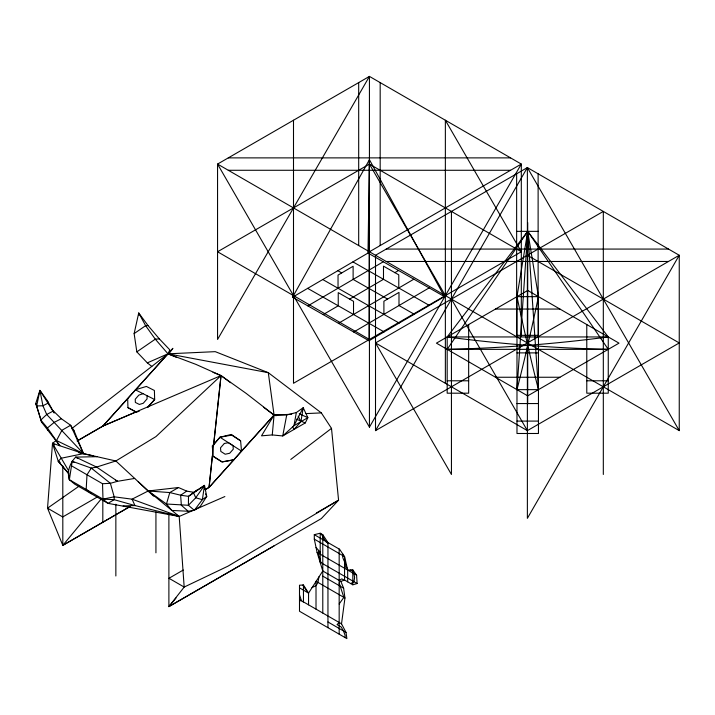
<?xml version="1.0" encoding="UTF-8"?>
<svg xmlns="http://www.w3.org/2000/svg" width="715" height="715" viewBox="0 0 715 715"><rect width="100%" height="100%" fill="white"/><g stroke="black" fill="none" stroke-linecap="round" stroke-linejoin="round"><path stroke-width="1.07" d="M62.795 465.912L62.822 545.366L130.398 506.345M115.857 575.986L115.857 504.191M274.06 545.885L168.892 606.606L168.892 513.844M204.49 487.371L204.49 485.396L188.501 496.344L180.645 495.209L169.786 492.564L148.211 490.982L132.052 499.168L114.177 496.818L102.987 499.133L69.364 479.72C66.656 471.623 69.99 463.043 75.665 457.117L97.017 456.688M369.012 340.733L369.432 159.695L292.578 297.19L369.012 340.733L444.444 296.6L369.432 159.695L368.002 253.056L292.578 297.19M468.656 324.547L468.656 393.187L447.179 393.187L447.179 336.953L527.715 231.356L538.458 389.648L516.981 389.648L527.715 231.356L608.259 336.953L608.259 393.187L586.783 393.187L586.783 324.547M56.047 440.619L52.508 443.318L47.53 508.177L62.822 545.366L129.656 506.721M291.649 414.262L274.06 415.066L261.52 435.837L272.263 434.935L274.06 415.066L268.295 372.676L215.26 351.655L167.989 353.827L147.326 362.863L136.833 351.869L134.134 333.601L138.719 312.982L148.041 325.575L159.338 338.874L169.83 349.867L167.989 353.827L102.817 426.086L77.104 440.994L102.897 426.131L172.887 348.321L168.472 354.336M308.558 604.845L308.558 593.093L303.455 585.022L299.496 585.21L299.496 611.245L346.873 638.602L346.024 632.409L341.52 623.829L344.952 597.99L343.62 588.159L340.858 581.42L322.787 570.99L317.085 552.391L314.296 539.137L314.296 534.677L320.204 533.229L322.787 534.722L327.953 542.569L327.953 627.681M69.364 479.72L72.206 461.255L91.297 468.102L110.387 483.304L114.177 496.818L114.168 499.678L108.001 503.36L74.592 484.064L69.364 479.72L68.417 470.399L52.508 443.318L83.503 453.623L115.857 460.969L148.211 490.973L179.197 516.462L184.175 587.069L168.892 606.606L321.33 518.598L338.57 500.187L331.501 428.374L321.33 412.895L268.295 372.676L167.989 353.827L155.289 339.169L145.619 325.683L138.719 312.982L139.014 315.056M292.533 426.56L293.99 429.456L300.917 421.671L303.205 407.72L296.35 412.537L286.724 414.959L274.06 415.066L263.603 407.282M318.962 576.799L317.978 582.421L316.155 585.522L312.008 587.623M296.35 412.537L293.972 425.684L282.729 435.953L272.263 434.935M286.724 414.959L282.729 435.953L305.242 422.958L307.87 417.658L303.205 407.72L293.972 425.684L307.87 417.658L299.228 413.815M53.661 412.108L47.306 400.579L39.915 390.381L36.68 405.959L41.595 422.136L59.845 445.767L47.422 427.954L40.8 420.045L46.698 414.477L53.393 410.982L61.347 418.731L70.624 425.255L73.94 430.484L83.503 453.623L61.168 458.244L58.264 461.264L68.694 473.679M41.595 422.136L35.75 403.483L39.915 390.381L54.188 413.064M342.977 554.268C341.198 558.522 346.65 562.607 345.694 567.272L347.24 568.166M369.432 427.132L521.307 164.075L369.432 76.398L217.557 164.075L217.557 339.446L369.432 76.398L369.432 427.132L217.557 164.075L679.25 430.636L679.25 255.264L527.375 167.587L375.509 255.264L375.509 430.636L679.25 255.264L527.375 518.321L527.375 342.95M375.509 430.636L527.375 167.587L679.25 430.636M322.787 570.99L308.558 593.093L299.496 587.864M447.179 349.349L527.715 231.356L608.259 349.349L447.179 349.349A1230.953 996.254 -13 0 0 608.259 336.953L447.179 336.953A1230.953 996.254 13 0 0 608.259 349.349M339.169 603.996L343.861 597.356L339.169 583.02M62.822 545.366L101.28 498.909M168.892 606.606L176.015 597.999M240.615 440.842L231.705 435.104L219.97 437.24L212.275 445.937L213.142 456.134L222.061 461.863L233.814 459.763L241.509 451.067L240.615 440.842L231.285 434.434L219.97 437.24L213.669 444.748L221.024 375.598L195.883 364.364L167.989 353.827L71.965 428.446M147.728 407.514L154.663 399.533L154.395 390.479L146.378 386.44L135.305 389.791L154.663 399.533L147.925 406.79M339.169 622.479L337.033 624.615L341.162 626.992L343.486 630.943L345.095 635.34L345.095 637.574M205.607 493.877L206.733 496.433L202.363 499.669L195.731 497.792L193.479 492.68L204.49 485.396L206.733 496.433L200.289 506.399L194.31 510.304L188.411 505.273L188.501 496.344L197.858 489.444M290.773 459.432L331.501 428.374M79.285 486.003L47.53 508.177L62.732 516.954L98.044 496.568M134.134 333.601L145.619 325.683L148.041 325.575M136.833 351.869L155.289 339.169L159.338 338.874M186.731 491.116L180.645 495.209L181.351 505.273L188.152 511.243L194.31 510.304L202.363 499.669L204.49 485.396L195.731 497.792L188.411 505.273L166.47 504.012L148.211 490.982L178.491 487.532L186.731 491.116L194.48 492.438M316.387 512.995L338.57 500.187L228.058 566.119L184.175 587.069L168.972 578.283L183.29 570.025M339.169 580.446L341.788 578.864L344.112 580.196M307.861 305.895L383.294 261.762M323.153 314.609L338.24 305.779L338.24 292.623L353.523 301.337L353.523 314.484M349.555 299.156L383.49 279.297L383.49 266.15L398.782 274.855L398.782 288.011M394.805 272.683L398.577 270.476M338.436 323.314L413.869 279.181M353.728 332.028L429.152 287.895M293.499 120.236L293.499 383.285L521.307 251.76L369.432 164.084L217.557 251.76L369.432 339.446M369.432 251.76L521.307 164.075L521.307 336.113M451.442 211.425L451.442 474.474L375.509 342.95L603.317 211.425L603.317 474.474M178.491 487.532L169.786 492.564L166.47 504.012L171.859 510.439L188.152 511.243M205.151 489.578L209.057 487.416L274.06 415.066L276.133 415.755M375.509 342.95L527.375 430.636L679.25 342.95L527.375 255.273M350.734 583.592L353.97 581.724L354.613 577.514L353.97 573.689L352.817 571.473L350.734 569.971M205.232 489.614L209.057 487.416L233.805 459.843L222.07 461.97L212.337 455.947L209.057 487.416L221.024 375.598L212.981 372.292M61.347 418.731L54.322 422.288L47.422 427.954L47.548 430.064M71.473 465.796L102.531 483.724L102.987 499.133L108.001 503.36L179.197 516.462L224.868 496.55M340.858 581.42L344.558 580.035L352.817 584.799L357.116 583.538L356.597 575.209L352.817 569.909L347.678 570.061L344.558 556.61L339.607 549.29L314.296 534.677M139.246 411.179L136.333 412.251L127.94 407.622L127.672 398.568M143.063 393.697L138.835 395.109L135.251 399.229L135.35 402.429L139.353 404.449L143.268 403.26L147.084 398.872L146.995 395.672M134.688 478.433L117.555 481.302L110.387 483.304L102.531 483.724M305.94 413.601L321.33 412.895M123.132 505.952L134.956 505.55L179.197 516.462L176.391 514.845M228.3 157.881L510.564 157.881M228.3 170.277L510.564 170.277M516.981 231.356L538.458 231.356M386.243 249.07L668.507 249.07M386.243 261.467L668.507 261.467M495.504 309.05L559.934 309.05M516.981 335.353L538.458 335.353M516.981 352.888L538.458 352.888M495.504 377.252L559.934 377.252M447.179 380.791L468.656 380.791M586.783 380.791L608.259 380.791M516.981 403.555L538.458 403.555M516.981 421.09L538.458 421.09M299.496 600.725L301.471 600.761L299.496 594.889M102.987 499.133L114.168 499.678L134.956 505.55L132.052 499.168L179.197 516.462M78.668 452.693L93.451 455.884M167.989 353.827L176.256 357.223M296.466 419.169L305.242 422.958M83.503 453.623L56.53 440.538L61.919 430.287L70.624 425.255L83.503 453.623L46.698 414.477L42.918 405.754L39.915 390.381M127.94 407.622L136.091 411.92L102.817 426.086L221.024 375.598L246.175 393.402L274.06 415.066L241.482 451.094L219.97 437.24M368.002 253.056L444.444 296.6M352.915 261.878L429.358 305.43M337.829 270.708L341.654 272.88M387.521 299.013L353.121 279.413L353.121 266.266L338.034 275.087L338.034 288.243M414.271 314.251L398.988 305.546L398.988 292.39L383.901 301.221L383.901 314.368M322.742 279.529L399.185 323.082M307.656 288.36L384.098 331.903M302.91 601.681L303.455 601.994L303.455 585.022M341.52 623.829L299.496 599.617M327.953 543.275C323.904 541.344 323.707 535.884 320.204 533.229L320.204 562.231L357.116 583.538M314.296 539.137L344.558 556.61L344.558 580.035M317.085 552.391L356.597 575.209M322.787 576.129L343.62 588.159M344.952 597.99L316.012 581.286L316.012 609.153M68.425 473.267L58.264 461.264L52.508 443.318L54.429 444.426M77.569 458.217L75.665 457.117L96.614 467.056L117.555 481.302L115.651 480.203M72.206 461.255L74.11 462.364M58.264 461.264L60.176 462.373M327.953 621.978L346.024 632.409M230.57 382.695L221.024 375.598L155.933 436.606L115.857 460.969L96.614 467.056L91.297 468.102L87.007 474.76L86.175 489.426L91.297 493.707M72.278 429.197L73.94 430.484M147.326 362.863L151.803 366.446M302.803 585.049L307.79 592.655M138.254 481.74L153.573 496.13M316.048 547.484L320.204 552.212L318.649 551.319C317.558 555.466 320.534 558.701 320.901 562.634M521.307 251.76L445.365 120.236L445.365 383.285M451.442 299.111L527.375 430.636M369.432 164.084L445.365 295.608M52.508 443.318L54.108 446.231M298.173 416.193L300.917 421.671M47.306 400.579L48.236 403.063L42.918 405.754L36.68 405.959L35.75 403.483M538.118 173.79L538.118 336.747M527.715 222.579L527.715 403.966M527.375 167.587L527.375 335.183M516.641 173.79L516.641 336.747M380.174 82.591L380.174 245.558M358.689 82.591L358.689 245.558M352.817 569.909L352.817 584.799M347.678 570.061L347.678 581.831M339.169 549.04L339.169 634.151M322.787 534.722L322.787 613.059M155.933 511.976L155.933 552.847M102.817 500.357L102.817 522.173M538.458 389.648A1230.953 132.838 85.6 0 1 516.981 296.645L527.715 231.356L538.458 296.645L538.458 433.487L516.981 433.487L516.981 296.645L538.458 296.645A1230.953 132.838 -85.6 0 1 516.981 389.648M224.358 443.461L220.506 447.813L220.81 451.415L225.189 454.222L229.667 453.274L233.278 449.19L232.974 445.588L228.505 442.719L224.358 443.461M527.715 290.451L436.436 343.146L527.715 395.851L619.002 343.146L527.715 290.451"/></g></svg>
